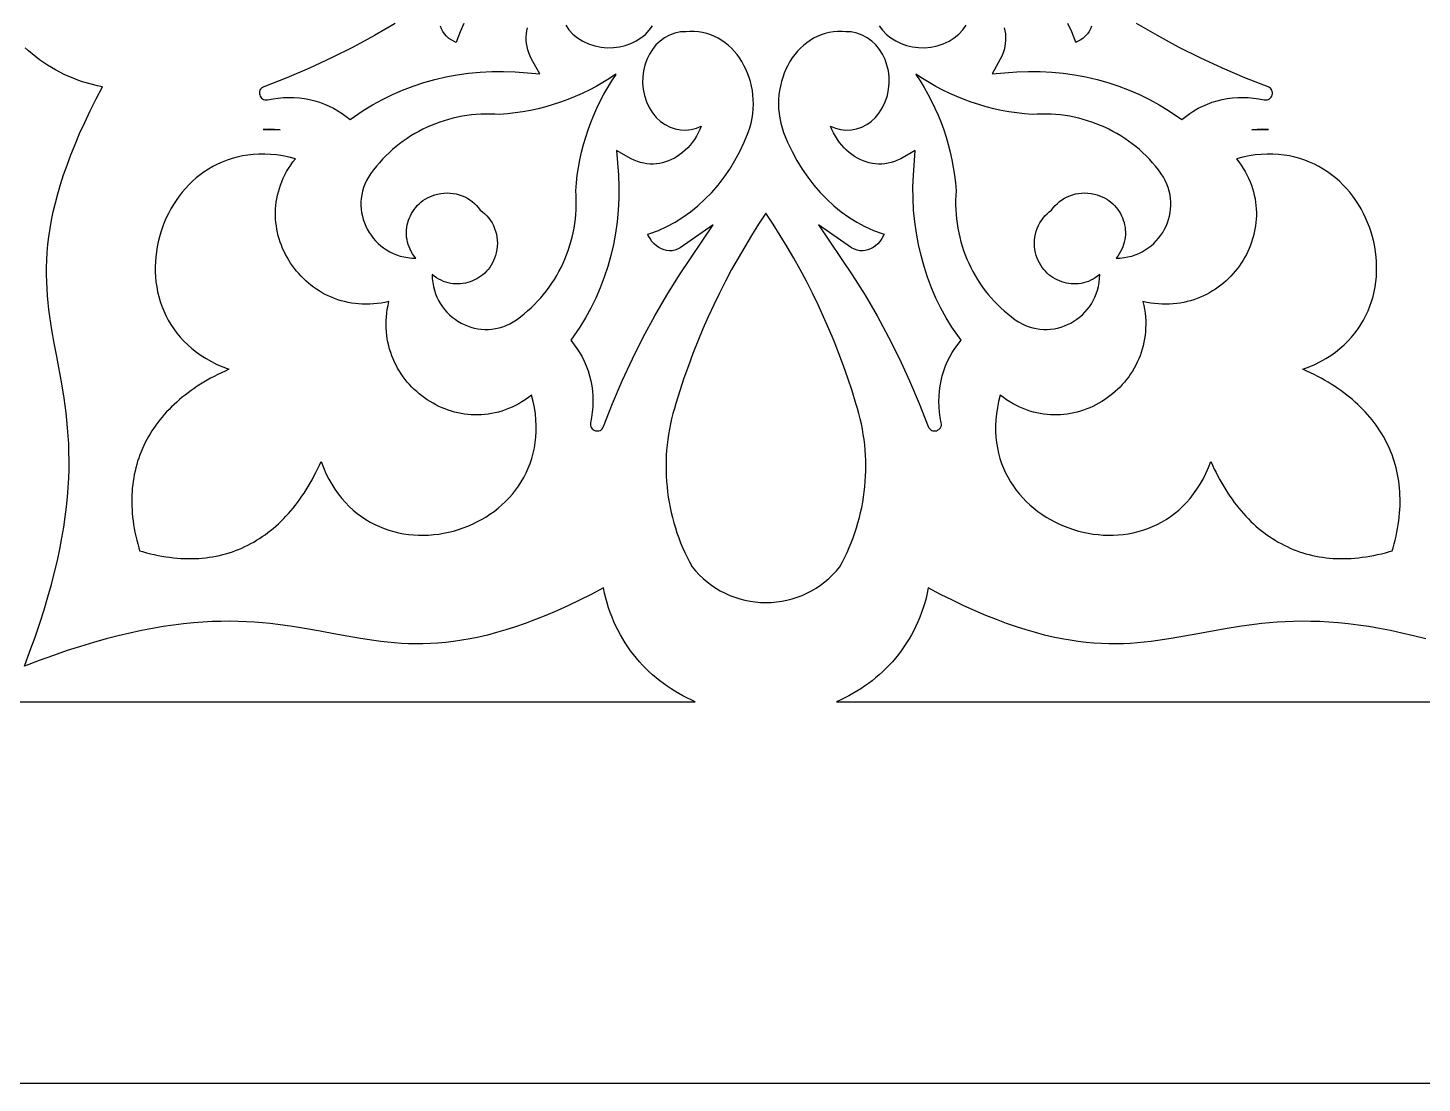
# Model space of a CAD drawing. Extents: x -352 to 352, y -78 to 78.
# Drawn here: x -195.9 to -102.6, y -77.5 to -6.9 of the extents above; entities that cross this region are included whole.
import ezdxf

# ---------------------------------------------------------------- set-up
doc = ezdxf.new("R2010")
doc.units = 0
doc.layers.get('0').update_dxf_attribs({"linetype": 'CONTINUOUS'})

msp = doc.modelspace()

# ---------------------------------------------------------------- linework, layer by layer
for points in [[(-352.5, -77.5), (352.5, -77.5), (352.5, 77.5), (-352.5, 77.5)], [(-151.59, -7.165), (-151.853, -7.188), (-152.202, -7.198), (-152.585, -7.271), (-152.945, -7.4), (-153.278, -7.58), (-153.582, -7.804), (-153.853, -8.067), (-154.092, -8.363), (-154.296, -8.688), (-154.465, -9.038), (-154.596, -9.409), (-154.688, -9.797), (-154.739, -10.199), (-154.747, -10.61), (-154.709, -11.027), (-154.622, -11.445), (-154.486, -11.86), (-154.303, -12.251), (-154.083, -12.603), (-153.83, -12.911), (-153.548, -13.175), (-153.24, -13.392), (-152.912, -13.561), (-152.569, -13.681), (-152.214, -13.749), (-151.855, -13.765), (-151.495, -13.728), (-151.142, -13.637), (-150.828, -13.506), (-150.917, -13.717), (-151.029, -13.95), (-151.151, -14.171), (-151.283, -14.382), (-151.425, -14.581), (-151.575, -14.768), (-151.732, -14.944), (-151.898, -15.108), (-152.069, -15.259), (-152.247, -15.397), (-152.431, -15.523), (-152.62, -15.635), (-152.812, -15.734), (-153.009, -15.818), (-153.209, -15.89), (-153.412, -15.946), (-153.618, -15.989), (-153.825, -16.017), (-154.034, -16.03), (-154.245, -16.028), (-154.456, -16.011), (-154.668, -15.978), (-154.88, -15.928), (-155.093, -15.862), (-155.306, -15.779), (-155.518, -15.678), (-156.492, -15.127), (-156.361, -16.779), (-156.334, -17.562), (-156.34, -18.342), (-156.381, -19.118), (-156.455, -19.889), (-156.562, -20.652), (-156.702, -21.406), (-156.874, -22.15), (-157.077, -22.882), (-157.313, -23.6), (-157.579, -24.303), (-157.875, -24.99), (-158.202, -25.658), (-158.558, -26.307), (-158.944, -26.934), (-159.55, -27.819), (-159.146, -28.357), (-158.964, -28.634), (-158.798, -28.923), (-158.648, -29.224), (-158.514, -29.536), (-158.398, -29.856), (-158.299, -30.185), (-158.217, -30.521), (-158.153, -30.863), (-158.108, -31.209), (-158.08, -31.559), (-158.072, -31.912), (-158.082, -32.266), (-158.112, -32.62), (-158.161, -32.973), (-158.231, -33.336), (-158.241, -33.435), (-158.233, -33.526), (-158.207, -33.607), (-158.168, -33.68), (-158.116, -33.742), (-158.054, -33.794), (-157.985, -33.835), (-157.909, -33.863), (-157.83, -33.879), (-157.75, -33.882), (-157.67, -33.871), (-157.593, -33.846), (-157.521, -33.806), (-157.456, -33.75), (-157.4, -33.678), (-157.356, -33.589), (-156.755, -32.046), (-156.114, -30.537), (-155.43, -29.056), (-154.704, -27.606), (-153.936, -26.186), (-153.127, -24.8), (-152.279, -23.448), (-150.024, -20.104), (-152.231, -21.635), (-152.413, -21.727), (-152.595, -21.79), (-152.776, -21.825), (-152.957, -21.834), (-153.138, -21.817), (-153.316, -21.776), (-153.491, -21.711), (-153.662, -21.62), (-153.825, -21.505), (-153.98, -21.366), (-154.123, -21.203), (-154.252, -21.016), (-154.365, -20.806), (-154.398, -20.722), (-154.268, -20.683), (-153.689, -20.464), (-153.126, -20.206), (-152.579, -19.912), (-152.049, -19.581), (-151.538, -19.216), (-151.046, -18.818), (-150.575, -18.388), (-150.126, -17.926), (-149.699, -17.435), (-149.297, -16.915), (-148.92, -16.367), (-148.568, -15.793), (-148.244, -15.194), (-147.949, -14.571), (-147.681, -13.921), (-147.575, -13.604), (-147.489, -13.288), (-147.423, -12.971), (-147.376, -12.655), (-147.347, -12.34), (-147.337, -12.026), (-147.343, -11.716), (-147.367, -11.409), (-147.407, -11.107), (-147.463, -10.81), (-147.534, -10.519), (-147.621, -10.234), (-147.722, -9.957), (-147.837, -9.688), (-147.967, -9.428), (-148.109, -9.177), (-148.265, -8.937), (-148.433, -8.708), (-148.614, -8.491), (-148.807, -8.287), (-149.011, -8.097), (-149.227, -7.921), (-149.453, -7.761), (-149.69, -7.618), (-149.937, -7.492), (-150.193, -7.384), (-150.458, -7.297), (-150.731, -7.231), (-151.012, -7.186), (-151.298, -7.164)], [(-141.985, -7.186), (-142.265, -7.231), (-142.539, -7.297), (-142.804, -7.384), (-143.06, -7.492), (-143.307, -7.618), (-143.544, -7.761), (-143.77, -7.921), (-143.986, -8.097), (-144.19, -8.287), (-144.383, -8.491), (-144.564, -8.708), (-144.732, -8.937), (-144.888, -9.177), (-145.03, -9.428), (-145.159, -9.688), (-145.275, -9.957), (-145.376, -10.234), (-145.463, -10.519), (-145.534, -10.81), (-145.59, -11.107), (-145.63, -11.409), (-145.654, -11.716), (-145.66, -12.026), (-145.649, -12.34), (-145.621, -12.655), (-145.574, -12.971), (-145.508, -13.288), (-145.422, -13.604), (-145.316, -13.921), (-145.048, -14.571), (-144.752, -15.194), (-144.428, -15.793), (-144.077, -16.367), (-143.7, -16.915), (-143.297, -17.435), (-142.871, -17.926), (-142.422, -18.388), (-141.951, -18.818), (-141.459, -19.216), (-140.948, -19.581), (-140.418, -19.912), (-139.871, -20.206), (-139.307, -20.464), (-138.729, -20.683), (-138.598, -20.722), (-138.632, -20.806), (-138.745, -21.016), (-138.874, -21.203), (-139.017, -21.366), (-139.172, -21.505), (-139.335, -21.62), (-139.506, -21.711), (-139.681, -21.776), (-139.859, -21.817), (-140.039, -21.834), (-140.22, -21.825), (-140.402, -21.79), (-140.584, -21.727), (-140.765, -21.635), (-142.972, -20.104), (-140.718, -23.448), (-139.869, -24.8), (-139.061, -26.186), (-138.293, -27.606), (-137.567, -29.056), (-136.883, -30.537), (-136.241, -32.046), (-135.641, -33.589), (-135.597, -33.678), (-135.541, -33.75), (-135.476, -33.806), (-135.404, -33.846), (-135.327, -33.871), (-135.247, -33.882), (-135.167, -33.879), (-135.087, -33.863), (-135.012, -33.835), (-134.942, -33.794), (-134.881, -33.742), (-134.829, -33.68), (-134.789, -33.607), (-134.764, -33.526), (-134.756, -33.435), (-134.765, -33.336), (-134.836, -32.973), (-134.885, -32.62), (-134.914, -32.266), (-134.925, -31.912), (-134.916, -31.559), (-134.889, -31.209), (-134.844, -30.863), (-134.78, -30.521), (-134.698, -30.185), (-134.599, -29.856), (-134.483, -29.536), (-134.349, -29.224), (-134.199, -28.923), (-134.033, -28.634), (-133.851, -28.357), (-133.447, -27.819), (-134.053, -26.934), (-134.439, -26.307), (-134.795, -25.658), (-135.122, -24.99), (-135.418, -24.303), (-135.684, -23.6), (-135.919, -22.882), (-136.123, -22.15), (-136.295, -21.406), (-136.435, -20.652), (-136.542, -19.889), (-136.616, -19.118), (-136.656, -18.342), (-136.663, -17.562), (-136.636, -16.779), (-136.505, -15.127), (-137.479, -15.678), (-137.691, -15.779), (-137.904, -15.862), (-138.116, -15.928), (-138.329, -15.978), (-138.541, -16.011), (-138.752, -16.028), (-138.963, -16.03), (-139.172, -16.017), (-139.379, -15.989), (-139.584, -15.946), (-139.787, -15.89), (-139.988, -15.818), (-140.184, -15.734), (-140.377, -15.635), (-140.566, -15.523), (-140.749, -15.397), (-140.927, -15.259), (-141.099, -15.108), (-141.264, -14.944), (-141.422, -14.768), (-141.572, -14.581), (-141.713, -14.382), (-141.846, -14.171), (-141.968, -13.95), (-142.08, -13.717), (-142.169, -13.506), (-141.855, -13.637), (-141.502, -13.728), (-141.142, -13.765), (-140.782, -13.749), (-140.428, -13.681), (-140.084, -13.561), (-139.756, -13.392), (-139.449, -13.175), (-139.166, -12.911), (-138.913, -12.603), (-138.694, -12.251), (-138.511, -11.86), (-138.374, -11.445), (-138.288, -11.027), (-138.25, -10.61), (-138.258, -10.199), (-138.309, -9.797), (-138.401, -9.409), (-138.532, -9.038), (-138.7, -8.688), (-138.905, -8.363), (-139.143, -8.067), (-139.415, -7.804), (-139.719, -7.58), (-140.052, -7.4), (-140.412, -7.271), (-140.794, -7.198), (-141.143, -7.188), (-141.407, -7.165), (-141.699, -7.164)], [(-156.532, -10.022), (-156.968, -10.31), (-157.412, -10.582), (-157.865, -10.839), (-158.325, -11.081), (-158.794, -11.307), (-159.269, -11.517), (-159.751, -11.712), (-160.239, -11.89), (-160.733, -12.052), (-161.232, -12.198), (-161.736, -12.327), (-162.245, -12.44), (-162.758, -12.536), (-163.275, -12.615), (-163.795, -12.677), (-164.318, -12.721), (-164.635, -12.7), (-164.951, -12.689), (-165.266, -12.689), (-165.58, -12.698), (-165.893, -12.718), (-166.203, -12.748), (-166.512, -12.787), (-166.819, -12.836), (-167.123, -12.895), (-167.424, -12.964), (-167.723, -13.042), (-168.019, -13.129), (-168.311, -13.225), (-168.6, -13.331), (-168.885, -13.446), (-169.166, -13.569), (-169.443, -13.702), (-169.715, -13.843), (-169.983, -13.993), (-170.246, -14.151), (-170.504, -14.318), (-170.756, -14.493), (-171.003, -14.676), (-171.244, -14.867), (-171.479, -15.066), (-171.708, -15.274), (-171.931, -15.489), (-172.147, -15.711), (-172.356, -15.942), (-172.558, -16.18), (-172.752, -16.425), (-172.939, -16.677), (-173.085, -16.904), (-173.212, -17.135), (-173.32, -17.369), (-173.409, -17.606), (-173.48, -17.845), (-173.532, -18.086), (-173.568, -18.327), (-173.586, -18.567), (-173.587, -18.807), (-173.572, -19.045), (-173.541, -19.281), (-173.495, -19.513), (-173.433, -19.741), (-173.357, -19.965), (-173.266, -20.183), (-173.162, -20.395), (-173.044, -20.6), (-172.912, -20.797), (-172.768, -20.986), (-172.612, -21.166), (-172.444, -21.335), (-172.264, -21.494), (-172.074, -21.642), (-171.872, -21.777), (-171.66, -21.899), (-171.438, -22.008), (-171.207, -22.102), (-170.967, -22.181), (-170.717, -22.243), (-170.46, -22.29), (-170.195, -22.318), (-169.922, -22.329), (-170.035, -22.184), (-170.137, -22.036), (-170.227, -21.883), (-170.306, -21.728), (-170.373, -21.57), (-170.429, -21.409), (-170.474, -21.247), (-170.508, -21.084), (-170.531, -20.919), (-170.544, -20.755), (-170.546, -20.591), (-170.538, -20.427), (-170.52, -20.265), (-170.491, -20.104), (-170.453, -19.945), (-170.406, -19.789), (-170.349, -19.636), (-170.283, -19.487), (-170.207, -19.341), (-170.123, -19.2), (-170.03, -19.064), (-169.928, -18.934), (-169.818, -18.81), (-169.699, -18.692), (-169.572, -18.581), (-169.438, -18.477), (-169.295, -18.382), (-169.145, -18.294), (-168.987, -18.216), (-168.822, -18.147), (-168.65, -18.088), (-168.471, -18.039), (-168.254, -17.996), (-168.039, -17.97), (-167.827, -17.962), (-167.618, -17.969), (-167.413, -17.992), (-167.213, -18.03), (-167.018, -18.083), (-166.829, -18.149), (-166.646, -18.229), (-166.471, -18.321), (-166.304, -18.425), (-166.144, -18.541), (-165.994, -18.667), (-165.854, -18.804), (-165.723, -18.95), (-165.604, -19.105), (-165.449, -19.225), (-165.303, -19.355), (-165.166, -19.495), (-165.04, -19.646), (-164.924, -19.805), (-164.82, -19.972), (-164.728, -20.148), (-164.648, -20.33), (-164.582, -20.519), (-164.529, -20.714), (-164.491, -20.914), (-164.468, -21.119), (-164.46, -21.328), (-164.469, -21.54), (-164.495, -21.755), (-164.538, -21.972), (-164.587, -22.151), (-164.646, -22.323), (-164.715, -22.488), (-164.793, -22.646), (-164.88, -22.796), (-164.976, -22.939), (-165.08, -23.074), (-165.19, -23.2), (-165.308, -23.319), (-165.433, -23.429), (-165.563, -23.531), (-165.699, -23.624), (-165.84, -23.709), (-165.985, -23.784), (-166.135, -23.85), (-166.288, -23.907), (-166.444, -23.955), (-166.602, -23.993), (-166.763, -24.021), (-166.926, -24.039), (-167.089, -24.047), (-167.254, -24.045), (-167.418, -24.033), (-167.582, -24.009), (-167.746, -23.975), (-167.908, -23.931), (-168.068, -23.875), (-168.226, -23.807), (-168.382, -23.729), (-168.534, -23.639), (-168.683, -23.537), (-168.827, -23.423), (-168.817, -23.696), (-168.788, -23.961), (-168.742, -24.219), (-168.679, -24.468), (-168.6, -24.708), (-168.506, -24.94), (-168.398, -25.162), (-168.276, -25.373), (-168.14, -25.575), (-167.993, -25.766), (-167.834, -25.945), (-167.664, -26.114), (-167.485, -26.27), (-167.296, -26.414), (-167.099, -26.545), (-166.894, -26.663), (-166.682, -26.768), (-166.464, -26.858), (-166.24, -26.935), (-166.012, -26.996), (-165.779, -27.043), (-165.544, -27.073), (-165.306, -27.088), (-165.066, -27.087), (-164.825, -27.069), (-164.584, -27.034), (-164.344, -26.981), (-164.105, -26.91), (-163.868, -26.821), (-163.633, -26.714), (-163.403, -26.587), (-163.176, -26.44), (-162.924, -26.254), (-162.678, -26.059), (-162.441, -25.857), (-162.21, -25.648), (-161.987, -25.432), (-161.772, -25.21), (-161.565, -24.981), (-161.366, -24.746), (-161.175, -24.504), (-160.991, -24.258), (-160.816, -24.005), (-160.65, -23.747), (-160.491, -23.484), (-160.342, -23.216), (-160.2, -22.944), (-160.068, -22.667), (-159.944, -22.386), (-159.83, -22.101), (-159.724, -21.812), (-159.628, -21.52), (-159.54, -21.224), (-159.462, -20.926), (-159.394, -20.624), (-159.335, -20.32), (-159.286, -20.013), (-159.246, -19.705), (-159.217, -19.394), (-159.197, -19.082), (-159.187, -18.768), (-159.188, -18.452), (-159.199, -18.136), (-159.22, -17.819), (-159.175, -17.296), (-159.114, -16.776), (-159.035, -16.259), (-158.939, -15.746), (-158.826, -15.238), (-158.697, -14.733), (-158.551, -14.234), (-158.389, -13.74), (-158.211, -13.252), (-158.016, -12.77), (-157.806, -12.295), (-157.58, -11.827), (-157.338, -11.366), (-157.081, -10.913), (-156.808, -10.469), (-156.521, -10.033), (-156.53, -10.044), (-156.546, -10.048)], [(-136.45, -10.048), (-136.476, -10.033), (-136.188, -10.469), (-135.916, -10.913), (-135.659, -11.366), (-135.417, -11.827), (-135.191, -12.295), (-134.981, -12.77), (-134.786, -13.252), (-134.608, -13.74), (-134.446, -14.234), (-134.3, -14.733), (-134.171, -15.238), (-134.058, -15.746), (-133.962, -16.259), (-133.883, -16.776), (-133.821, -17.296), (-133.777, -17.819), (-133.798, -18.136), (-133.809, -18.452), (-133.809, -18.768), (-133.8, -19.082), (-133.78, -19.394), (-133.75, -19.705), (-133.711, -20.013), (-133.662, -20.32), (-133.603, -20.624), (-133.534, -20.926), (-133.456, -21.224), (-133.369, -21.52), (-133.273, -21.812), (-133.167, -22.101), (-133.052, -22.386), (-132.929, -22.667), (-132.796, -22.944), (-132.655, -23.216), (-132.506, -23.484), (-132.347, -23.747), (-132.181, -24.005), (-132.005, -24.258), (-131.822, -24.504), (-131.631, -24.746), (-131.432, -24.981), (-131.224, -25.21), (-131.009, -25.432), (-130.787, -25.648), (-130.556, -25.857), (-130.318, -26.059), (-130.073, -26.254), (-129.821, -26.44), (-129.594, -26.587), (-129.363, -26.714), (-129.129, -26.821), (-128.892, -26.91), (-128.653, -26.981), (-128.412, -27.034), (-128.172, -27.069), (-127.931, -27.087), (-127.691, -27.088), (-127.453, -27.073), (-127.217, -27.043), (-126.985, -26.996), (-126.757, -26.935), (-126.533, -26.858), (-126.315, -26.768), (-126.103, -26.663), (-125.898, -26.545), (-125.701, -26.414), (-125.512, -26.27), (-125.332, -26.114), (-125.163, -25.945), (-125.004, -25.766), (-124.856, -25.575), (-124.721, -25.373), (-124.599, -25.162), (-124.49, -24.94), (-124.396, -24.708), (-124.318, -24.468), (-124.255, -24.219), (-124.209, -23.961), (-124.18, -23.696), (-124.169, -23.423), (-124.314, -23.537), (-124.463, -23.639), (-124.615, -23.729), (-124.77, -23.807), (-124.929, -23.875), (-125.089, -23.931), (-125.251, -23.975), (-125.415, -24.009), (-125.579, -24.033), (-125.743, -24.045), (-125.907, -24.047), (-126.071, -24.039), (-126.234, -24.021), (-126.394, -23.993), (-126.553, -23.955), (-126.709, -23.907), (-126.862, -23.85), (-127.012, -23.784), (-127.157, -23.709), (-127.298, -23.624), (-127.434, -23.531), (-127.564, -23.429), (-127.688, -23.319), (-127.806, -23.2), (-127.917, -23.074), (-128.021, -22.939), (-128.116, -22.796), (-128.204, -22.646), (-128.282, -22.488), (-128.351, -22.323), (-128.41, -22.151), (-128.459, -21.972), (-128.502, -21.755), (-128.528, -21.54), (-128.536, -21.328), (-128.529, -21.119), (-128.506, -20.914), (-128.468, -20.714), (-128.415, -20.519), (-128.349, -20.33), (-128.269, -20.148), (-128.177, -19.972), (-128.073, -19.805), (-127.957, -19.646), (-127.831, -19.495), (-127.694, -19.355), (-127.548, -19.225), (-127.393, -19.105), (-127.273, -18.95), (-127.143, -18.804), (-127.003, -18.667), (-126.853, -18.541), (-126.693, -18.425), (-126.526, -18.321), (-126.35, -18.229), (-126.168, -18.149), (-125.979, -18.083), (-125.784, -18.03), (-125.584, -17.992), (-125.379, -17.969), (-125.17, -17.962), (-124.958, -17.97), (-124.743, -17.996), (-124.526, -18.039), (-124.347, -18.088), (-124.175, -18.147), (-124.01, -18.216), (-123.852, -18.294), (-123.702, -18.382), (-123.559, -18.477), (-123.425, -18.581), (-123.298, -18.692), (-123.179, -18.81), (-123.069, -18.934), (-122.967, -19.064), (-122.874, -19.2), (-122.79, -19.341), (-122.714, -19.487), (-122.648, -19.636), (-122.591, -19.789), (-122.543, -19.945), (-122.505, -20.104), (-122.477, -20.265), (-122.459, -20.427), (-122.451, -20.591), (-122.453, -20.755), (-122.466, -20.919), (-122.489, -21.084), (-122.523, -21.247), (-122.568, -21.409), (-122.624, -21.57), (-122.691, -21.728), (-122.769, -21.883), (-122.859, -22.036), (-122.961, -22.184), (-123.075, -22.329), (-122.802, -22.318), (-122.537, -22.29), (-122.279, -22.243), (-122.03, -22.181), (-121.79, -22.102), (-121.558, -22.008), (-121.337, -21.899), (-121.125, -21.777), (-120.923, -21.642), (-120.732, -21.494), (-120.553, -21.335), (-120.385, -21.166), (-120.228, -20.986), (-120.084, -20.797), (-119.953, -20.6), (-119.835, -20.395), (-119.731, -20.183), (-119.64, -19.965), (-119.564, -19.741), (-119.502, -19.513), (-119.456, -19.281), (-119.425, -19.045), (-119.41, -18.807), (-119.411, -18.567), (-119.429, -18.327), (-119.464, -18.086), (-119.517, -17.845), (-119.588, -17.606), (-119.677, -17.369), (-119.784, -17.135), (-119.911, -16.904), (-120.058, -16.677), (-120.245, -16.425), (-120.439, -16.18), (-120.641, -15.942), (-120.85, -15.711), (-121.066, -15.489), (-121.288, -15.274), (-121.517, -15.066), (-121.753, -14.867), (-121.994, -14.676), (-122.241, -14.493), (-122.493, -14.318), (-122.751, -14.151), (-123.014, -13.993), (-123.282, -13.843), (-123.554, -13.702), (-123.831, -13.569), (-124.112, -13.446), (-124.397, -13.331), (-124.686, -13.225), (-124.978, -13.129), (-125.274, -13.042), (-125.573, -12.964), (-125.874, -12.895), (-126.178, -12.836), (-126.485, -12.787), (-126.794, -12.748), (-127.104, -12.718), (-127.417, -12.698), (-127.731, -12.689), (-128.046, -12.689), (-128.362, -12.7), (-128.679, -12.721), (-129.202, -12.677), (-129.722, -12.615), (-130.239, -12.536), (-130.752, -12.44), (-131.261, -12.327), (-131.765, -12.198), (-132.264, -12.052), (-132.758, -11.89), (-133.246, -11.712), (-133.728, -11.517), (-134.203, -11.307), (-134.671, -11.081), (-135.132, -10.839), (-135.585, -10.582), (-136.029, -10.31), (-136.465, -10.022), (-136.454, -10.031)], [(-180.12, -13.715), (-179.002, -13.736), (-179.365, -13.711), (-179.738, -13.705)], [(-113.632, -13.711), (-113.995, -13.736), (-112.877, -13.715), (-113.259, -13.705)], [(-177.975, -15.673), (-178.4, -15.567), (-178.818, -15.483), (-179.228, -15.422), (-179.63, -15.383), (-180.025, -15.364), (-180.411, -15.365), (-180.789, -15.387), (-181.158, -15.427), (-181.519, -15.486), (-181.871, -15.563), (-182.214, -15.657), (-182.547, -15.768), (-182.871, -15.894), (-183.185, -16.037), (-183.49, -16.194), (-183.784, -16.366), (-184.069, -16.551), (-184.342, -16.75), (-184.606, -16.961), (-184.858, -17.184), (-185.099, -17.419), (-185.33, -17.664), (-185.549, -17.919), (-185.756, -18.184), (-185.952, -18.458), (-186.135, -18.74), (-186.307, -19.03), (-186.466, -19.327), (-186.613, -19.631), (-186.748, -19.941), (-186.869, -20.256), (-186.977, -20.575), (-187.072, -20.899), (-187.154, -21.227), (-187.222, -21.558), (-187.276, -21.891), (-187.316, -22.225), (-187.342, -22.561), (-187.354, -22.898), (-187.351, -23.234), (-187.333, -23.57), (-187.301, -23.905), (-187.253, -24.238), (-187.19, -24.569), (-187.112, -24.896), (-187.017, -25.22), (-186.907, -25.54), (-186.781, -25.855), (-186.639, -26.165), (-186.48, -26.469), (-186.304, -26.766), (-186.112, -27.056), (-185.903, -27.338), (-185.676, -27.612), (-185.432, -27.877), (-185.171, -28.132), (-184.892, -28.377), (-184.595, -28.612), (-184.279, -28.835), (-183.946, -29.046), (-183.593, -29.245), (-183.223, -29.43), (-182.833, -29.602), (-182.424, -29.759), (-182.677, -29.873), (-182.925, -29.99), (-183.169, -30.11), (-183.409, -30.233), (-183.644, -30.36), (-183.874, -30.489), (-184.099, -30.621), (-184.32, -30.757), (-184.536, -30.895), (-184.747, -31.037), (-184.953, -31.181), (-185.154, -31.328), (-185.351, -31.478), (-185.543, -31.632), (-185.729, -31.788), (-185.911, -31.947), (-186.088, -32.108), (-186.26, -32.273), (-186.426, -32.44), (-186.588, -32.61), (-186.744, -32.783), (-186.896, -32.959), (-187.042, -33.137), (-187.183, -33.318), (-187.318, -33.502), (-187.449, -33.688), (-187.574, -33.877), (-187.693, -34.068), (-187.808, -34.262), (-187.917, -34.459), (-188.02, -34.658), (-188.118, -34.86), (-188.211, -35.064), (-188.298, -35.271), (-188.38, -35.48), (-188.456, -35.691), (-188.526, -35.905), (-188.591, -36.122), (-188.65, -36.34), (-188.703, -36.561), (-188.75, -36.785), (-188.792, -37.011), (-188.828, -37.238), (-188.858, -37.469), (-188.883, -37.701), (-188.901, -37.936), (-188.914, -38.173), (-188.92, -38.412), (-188.921, -38.653), (-188.915, -38.896), (-188.904, -39.142), (-188.886, -39.389), (-188.863, -39.639), (-188.833, -39.89), (-188.797, -40.144), (-188.755, -40.4), (-188.706, -40.657), (-188.652, -40.917), (-188.591, -41.178), (-188.524, -41.442), (-188.45, -41.707), (-188.394, -41.895), (-188.205, -41.952), (-187.94, -42.025), (-187.677, -42.092), (-187.415, -42.153), (-187.156, -42.208), (-186.898, -42.256), (-186.642, -42.299), (-186.389, -42.334), (-186.137, -42.364), (-185.888, -42.388), (-185.64, -42.405), (-185.395, -42.417), (-185.151, -42.422), (-184.91, -42.422), (-184.671, -42.415), (-184.434, -42.403), (-184.2, -42.384), (-183.967, -42.36), (-183.737, -42.33), (-183.509, -42.294), (-183.283, -42.252), (-183.06, -42.204), (-182.839, -42.151), (-182.62, -42.092), (-182.404, -42.027), (-182.19, -41.957), (-181.978, -41.881), (-181.769, -41.8), (-181.563, -41.713), (-181.358, -41.62), (-181.157, -41.522), (-180.958, -41.418), (-180.761, -41.309), (-180.567, -41.195), (-180.375, -41.075), (-180.186, -40.95), (-180, -40.82), (-179.816, -40.684), (-179.636, -40.543), (-179.457, -40.397), (-179.282, -40.246), (-179.109, -40.089), (-178.939, -39.928), (-178.771, -39.761), (-178.607, -39.589), (-178.445, -39.413), (-178.286, -39.231), (-178.13, -39.044), (-177.977, -38.852), (-177.827, -38.656), (-177.679, -38.454), (-177.535, -38.248), (-177.394, -38.037), (-177.255, -37.821), (-177.12, -37.601), (-176.987, -37.375), (-176.858, -37.145), (-176.732, -36.91), (-176.609, -36.671), (-176.489, -36.427), (-176.372, -36.178), (-176.258, -35.925), (-176.101, -36.334), (-175.929, -36.724), (-175.743, -37.095), (-175.545, -37.447), (-175.333, -37.781), (-175.11, -38.096), (-174.876, -38.393), (-174.631, -38.672), (-174.375, -38.934), (-174.11, -39.178), (-173.837, -39.404), (-173.554, -39.614), (-173.264, -39.806), (-172.967, -39.981), (-172.663, -40.14), (-172.354, -40.283), (-172.039, -40.409), (-171.719, -40.519), (-171.395, -40.613), (-171.067, -40.692), (-170.737, -40.755), (-170.404, -40.802), (-170.069, -40.835), (-169.733, -40.853), (-169.397, -40.855), (-169.06, -40.844), (-168.724, -40.818), (-168.389, -40.778), (-168.056, -40.723), (-167.726, -40.655), (-167.398, -40.574), (-167.074, -40.479), (-166.754, -40.37), (-166.439, -40.249), (-166.13, -40.115), (-165.826, -39.968), (-165.529, -39.809), (-165.239, -39.637), (-164.957, -39.453), (-164.683, -39.258), (-164.418, -39.05), (-164.163, -38.831), (-163.917, -38.601), (-163.683, -38.36), (-163.46, -38.107), (-163.249, -37.844), (-163.05, -37.57), (-162.865, -37.286), (-162.693, -36.991), (-162.536, -36.687), (-162.393, -36.373), (-162.266, -36.049), (-162.155, -35.715), (-162.061, -35.372), (-161.985, -35.021), (-161.926, -34.66), (-161.885, -34.291), (-161.864, -33.913), (-161.863, -33.526), (-161.881, -33.132), (-161.921, -32.73), (-161.982, -32.319), (-162.065, -31.902), (-162.171, -31.477), (-162.384, -31.64), (-162.6, -31.792), (-162.818, -31.933), (-163.038, -32.062), (-163.26, -32.181), (-163.483, -32.289), (-163.708, -32.386), (-163.934, -32.473), (-164.161, -32.549), (-164.389, -32.615), (-164.617, -32.672), (-164.846, -32.718), (-165.075, -32.754), (-165.304, -32.781), (-165.532, -32.799), (-165.76, -32.807), (-165.987, -32.806), (-166.213, -32.796), (-166.438, -32.778), (-166.661, -32.75), (-166.883, -32.714), (-167.103, -32.67), (-167.321, -32.617), (-167.536, -32.557), (-167.749, -32.488), (-167.959, -32.412), (-168.166, -32.328), (-168.37, -32.236), (-168.571, -32.137), (-168.768, -32.031), (-168.961, -31.918), (-169.149, -31.798), (-169.334, -31.672), (-169.514, -31.538), (-169.69, -31.399), (-169.86, -31.253), (-170.025, -31.101), (-170.185, -30.942), (-170.339, -30.778), (-170.487, -30.609), (-170.63, -30.434), (-170.766, -30.253), (-170.895, -30.067), (-171.018, -29.876), (-171.134, -29.68), (-171.242, -29.48), (-171.343, -29.275), (-171.437, -29.065), (-171.523, -28.851), (-171.6, -28.632), (-171.67, -28.41), (-171.731, -28.184), (-171.783, -27.954), (-171.826, -27.72), (-171.861, -27.484), (-171.885, -27.243), (-171.901, -27), (-171.906, -26.754), (-171.901, -26.504), (-171.886, -26.252), (-171.861, -25.998), (-171.825, -25.741), (-171.778, -25.482), (-171.72, -25.221), (-171.981, -25.279), (-172.24, -25.326), (-172.497, -25.362), (-172.751, -25.388), (-173.003, -25.403), (-173.252, -25.407), (-173.499, -25.402), (-173.742, -25.387), (-173.982, -25.362), (-174.219, -25.328), (-174.453, -25.285), (-174.682, -25.232), (-174.909, -25.171), (-175.131, -25.102), (-175.349, -25.024), (-175.563, -24.938), (-175.773, -24.845), (-175.978, -24.744), (-176.179, -24.635), (-176.375, -24.519), (-176.566, -24.396), (-176.752, -24.267), (-176.932, -24.131), (-177.107, -23.989), (-177.277, -23.84), (-177.441, -23.686), (-177.599, -23.526), (-177.751, -23.361), (-177.897, -23.191), (-178.037, -23.016), (-178.17, -22.835), (-178.297, -22.651), (-178.417, -22.462), (-178.53, -22.269), (-178.636, -22.072), (-178.735, -21.871), (-178.826, -21.668), (-178.91, -21.46), (-178.987, -21.25), (-179.055, -21.037), (-179.116, -20.822), (-179.169, -20.604), (-179.213, -20.384), (-179.249, -20.163), (-179.276, -19.939), (-179.295, -19.714), (-179.305, -19.488), (-179.306, -19.261), (-179.298, -19.033), (-179.28, -18.805), (-179.253, -18.576), (-179.216, -18.347), (-179.17, -18.119), (-179.114, -17.89), (-179.048, -17.662), (-178.971, -17.435), (-178.885, -17.209), (-178.787, -16.984), (-178.679, -16.761), (-178.561, -16.539), (-178.431, -16.319), (-178.29, -16.101), (-178.138, -15.886)], [(-110.573, -29.759), (-110.164, -29.602), (-109.774, -29.43), (-109.403, -29.245), (-109.051, -29.046), (-108.718, -28.835), (-108.402, -28.612), (-108.105, -28.377), (-107.826, -28.132), (-107.564, -27.877), (-107.321, -27.612), (-107.094, -27.338), (-106.885, -27.056), (-106.692, -26.766), (-106.517, -26.469), (-106.358, -26.165), (-106.216, -25.855), (-106.09, -25.54), (-105.979, -25.22), (-105.885, -24.896), (-105.807, -24.569), (-105.744, -24.238), (-105.696, -23.905), (-105.663, -23.57), (-105.646, -23.234), (-105.643, -22.898), (-105.655, -22.561), (-105.681, -22.225), (-105.721, -21.891), (-105.775, -21.558), (-105.843, -21.227), (-105.925, -20.899), (-106.02, -20.575), (-106.128, -20.256), (-106.249, -19.941), (-106.383, -19.631), (-106.53, -19.327), (-106.69, -19.03), (-106.861, -18.74), (-107.045, -18.458), (-107.241, -18.184), (-107.448, -17.919), (-107.667, -17.664), (-107.897, -17.419), (-108.139, -17.184), (-108.391, -16.961), (-108.654, -16.75), (-108.928, -16.551), (-109.212, -16.366), (-109.507, -16.194), (-109.811, -16.037), (-110.126, -15.894), (-110.45, -15.768), (-110.783, -15.657), (-111.126, -15.563), (-111.478, -15.486), (-111.838, -15.427), (-112.208, -15.387), (-112.586, -15.365), (-112.972, -15.364), (-113.366, -15.383), (-113.769, -15.422), (-114.179, -15.483), (-114.597, -15.567), (-115.022, -15.673), (-114.858, -15.886), (-114.706, -16.101), (-114.566, -16.319), (-114.436, -16.539), (-114.317, -16.761), (-114.21, -16.984), (-114.112, -17.209), (-114.026, -17.435), (-113.949, -17.662), (-113.883, -17.89), (-113.827, -18.119), (-113.78, -18.347), (-113.744, -18.576), (-113.717, -18.805), (-113.699, -19.033), (-113.691, -19.261), (-113.692, -19.488), (-113.702, -19.714), (-113.721, -19.939), (-113.748, -20.163), (-113.784, -20.384), (-113.828, -20.604), (-113.881, -20.822), (-113.941, -21.037), (-114.01, -21.25), (-114.086, -21.46), (-114.17, -21.668), (-114.262, -21.871), (-114.361, -22.072), (-114.467, -22.269), (-114.58, -22.462), (-114.7, -22.651), (-114.827, -22.835), (-114.96, -23.016), (-115.1, -23.191), (-115.246, -23.361), (-115.398, -23.526), (-115.556, -23.686), (-115.72, -23.84), (-115.889, -23.989), (-116.065, -24.131), (-116.245, -24.267), (-116.431, -24.396), (-116.622, -24.519), (-116.818, -24.635), (-117.018, -24.744), (-117.224, -24.845), (-117.433, -24.938), (-117.648, -25.024), (-117.866, -25.102), (-118.088, -25.171), (-118.314, -25.232), (-118.544, -25.285), (-118.778, -25.328), (-119.015, -25.362), (-119.255, -25.387), (-119.498, -25.402), (-119.745, -25.407), (-119.994, -25.403), (-120.246, -25.388), (-120.5, -25.362), (-120.757, -25.326), (-121.016, -25.279), (-121.277, -25.221), (-121.219, -25.482), (-121.172, -25.741), (-121.136, -25.998), (-121.11, -26.252), (-121.095, -26.504), (-121.091, -26.754), (-121.096, -27), (-121.111, -27.243), (-121.136, -27.484), (-121.17, -27.72), (-121.214, -27.954), (-121.266, -28.184), (-121.327, -28.41), (-121.396, -28.632), (-121.474, -28.851), (-121.56, -29.065), (-121.653, -29.275), (-121.755, -29.48), (-121.863, -29.68), (-121.979, -29.876), (-122.102, -30.067), (-122.231, -30.253), (-122.367, -30.434), (-122.509, -30.609), (-122.658, -30.778), (-122.812, -30.942), (-122.972, -31.101), (-123.137, -31.253), (-123.307, -31.399), (-123.483, -31.538), (-123.663, -31.672), (-123.847, -31.798), (-124.036, -31.918), (-124.229, -32.031), (-124.426, -32.137), (-124.627, -32.236), (-124.831, -32.328), (-125.038, -32.412), (-125.248, -32.488), (-125.461, -32.557), (-125.676, -32.617), (-125.894, -32.67), (-126.114, -32.714), (-126.336, -32.75), (-126.559, -32.778), (-126.784, -32.796), (-127.01, -32.806), (-127.237, -32.807), (-127.465, -32.799), (-127.693, -32.781), (-127.922, -32.754), (-128.151, -32.718), (-128.379, -32.672), (-128.608, -32.615), (-128.836, -32.549), (-129.063, -32.473), (-129.289, -32.386), (-129.514, -32.289), (-129.737, -32.181), (-129.959, -32.062), (-130.179, -31.933), (-130.397, -31.792), (-130.612, -31.64), (-130.825, -31.477), (-130.931, -31.902), (-131.015, -32.319), (-131.076, -32.73), (-131.115, -33.132), (-131.134, -33.526), (-131.133, -33.913), (-131.111, -34.291), (-131.071, -34.66), (-131.012, -35.021), (-130.935, -35.372), (-130.841, -35.715), (-130.731, -36.049), (-130.604, -36.373), (-130.461, -36.687), (-130.304, -36.991), (-130.132, -37.286), (-129.947, -37.57), (-129.748, -37.844), (-129.537, -38.107), (-129.314, -38.36), (-129.079, -38.601), (-128.834, -38.831), (-128.579, -39.05), (-128.314, -39.258), (-128.04, -39.453), (-127.758, -39.637), (-127.468, -39.809), (-127.171, -39.968), (-126.867, -40.115), (-126.557, -40.249), (-126.242, -40.37), (-125.923, -40.479), (-125.599, -40.574), (-125.271, -40.655), (-124.94, -40.723), (-124.608, -40.778), (-124.273, -40.818), (-123.937, -40.844), (-123.6, -40.855), (-123.264, -40.853), (-122.928, -40.835), (-122.593, -40.802), (-122.26, -40.755), (-121.929, -40.692), (-121.602, -40.613), (-121.278, -40.519), (-120.958, -40.409), (-120.643, -40.283), (-120.333, -40.14), (-120.03, -39.981), (-119.732, -39.806), (-119.442, -39.614), (-119.16, -39.404), (-118.886, -39.178), (-118.621, -38.934), (-118.366, -38.672), (-118.121, -38.393), (-117.886, -38.096), (-117.663, -37.781), (-117.452, -37.447), (-117.254, -37.095), (-117.068, -36.724), (-116.896, -36.334), (-116.739, -35.925), (-116.625, -36.178), (-116.508, -36.427), (-116.388, -36.671), (-116.265, -36.91), (-116.139, -37.145), (-116.009, -37.375), (-115.877, -37.601), (-115.742, -37.821), (-115.603, -38.037), (-115.462, -38.248), (-115.317, -38.454), (-115.17, -38.656), (-115.02, -38.852), (-114.867, -39.044), (-114.711, -39.231), (-114.552, -39.413), (-114.39, -39.589), (-114.225, -39.761), (-114.058, -39.928), (-113.888, -40.089), (-113.715, -40.246), (-113.54, -40.397), (-113.361, -40.543), (-113.18, -40.684), (-112.997, -40.82), (-112.81, -40.95), (-112.621, -41.075), (-112.43, -41.195), (-112.236, -41.309), (-112.039, -41.418), (-111.84, -41.522), (-111.638, -41.62), (-111.434, -41.713), (-111.228, -41.8), (-111.018, -41.881), (-110.807, -41.957), (-110.593, -42.027), (-110.377, -42.092), (-110.158, -42.151), (-109.937, -42.204), (-109.713, -42.252), (-109.488, -42.294), (-109.26, -42.33), (-109.03, -42.36), (-108.797, -42.384), (-108.563, -42.403), (-108.326, -42.415), (-108.087, -42.422), (-107.845, -42.422), (-107.602, -42.417), (-107.357, -42.405), (-107.109, -42.388), (-106.86, -42.364), (-106.608, -42.334), (-106.354, -42.299), (-106.099, -42.256), (-105.841, -42.208), (-105.582, -42.153), (-105.32, -42.092), (-105.057, -42.025), (-104.791, -41.952), (-104.603, -41.895), (-104.547, -41.707), (-104.473, -41.442), (-104.406, -41.178), (-104.345, -40.917), (-104.29, -40.657), (-104.242, -40.4), (-104.2, -40.144), (-104.164, -39.89), (-104.134, -39.639), (-104.11, -39.389), (-104.093, -39.142), (-104.081, -38.896), (-104.076, -38.653), (-104.077, -38.412), (-104.083, -38.173), (-104.096, -37.936), (-104.114, -37.701), (-104.138, -37.469), (-104.169, -37.238), (-104.205, -37.011), (-104.246, -36.785), (-104.294, -36.561), (-104.347, -36.34), (-104.406, -36.122), (-104.471, -35.905), (-104.541, -35.691), (-104.617, -35.48), (-104.699, -35.271), (-104.786, -35.064), (-104.878, -34.86), (-104.976, -34.658), (-105.08, -34.459), (-105.189, -34.262), (-105.303, -34.068), (-105.423, -33.877), (-105.548, -33.688), (-105.679, -33.502), (-105.814, -33.318), (-105.955, -33.137), (-106.101, -32.959), (-106.253, -32.783), (-106.409, -32.61), (-106.571, -32.44), (-106.737, -32.273), (-106.909, -32.108), (-107.086, -31.947), (-107.267, -31.788), (-107.454, -31.632), (-107.646, -31.478), (-107.842, -31.328), (-108.044, -31.181), (-108.25, -31.037), (-108.461, -30.895), (-108.677, -30.757), (-108.898, -30.621), (-109.123, -30.489), (-109.353, -30.36), (-109.588, -30.233), (-109.827, -30.11), (-110.071, -29.99), (-110.32, -29.873)], [(-146.498, -19.32), (-146.985, -20.058), (-147.458, -20.804), (-147.916, -21.559), (-148.36, -22.322), (-148.79, -23.094), (-149.204, -23.872), (-149.604, -24.659), (-149.989, -25.452), (-150.359, -26.253), (-150.713, -27.061), (-151.053, -27.875), (-151.377, -28.696), (-151.686, -29.523), (-151.98, -30.356), (-152.258, -31.194), (-152.52, -32.039), (-152.625, -32.38), (-152.721, -32.723), (-152.807, -33.068), (-152.885, -33.414), (-152.953, -33.761), (-153.013, -34.11), (-153.064, -34.459), (-153.105, -34.809), (-153.138, -35.159), (-153.161, -35.51), (-153.176, -35.86), (-153.181, -36.211), (-153.178, -36.562), (-153.166, -36.912), (-153.145, -37.262), (-153.115, -37.611), (-153.076, -37.959), (-153.028, -38.306), (-152.972, -38.652), (-152.907, -38.997), (-152.832, -39.339), (-152.75, -39.681), (-152.658, -40.02), (-152.558, -40.357), (-152.449, -40.692), (-152.331, -41.025), (-152.204, -41.355), (-152.069, -41.682), (-151.926, -42.006), (-151.773, -42.327), (-151.612, -42.645), (-151.442, -42.959), (-151.209, -43.239), (-150.962, -43.502), (-150.702, -43.749), (-150.43, -43.98), (-150.146, -44.195), (-149.852, -44.392), (-149.548, -44.572), (-149.235, -44.734), (-148.913, -44.878), (-148.584, -45.004), (-148.248, -45.112), (-147.907, -45.201), (-147.56, -45.27), (-147.209, -45.32), (-146.855, -45.35), (-146.498, -45.36), (-146.142, -45.35), (-145.787, -45.32), (-145.437, -45.27), (-145.09, -45.201), (-144.748, -45.112), (-144.413, -45.004), (-144.084, -44.878), (-143.762, -44.734), (-143.449, -44.572), (-143.145, -44.392), (-142.85, -44.195), (-142.567, -43.98), (-142.294, -43.749), (-142.034, -43.502), (-141.787, -43.239), (-141.554, -42.959), (-141.385, -42.645), (-141.224, -42.327), (-141.071, -42.006), (-140.928, -41.682), (-140.792, -41.355), (-140.666, -41.025), (-140.548, -40.692), (-140.439, -40.357), (-140.339, -40.02), (-140.247, -39.681), (-140.164, -39.339), (-140.09, -38.997), (-140.025, -38.652), (-139.969, -38.306), (-139.921, -37.959), (-139.882, -37.611), (-139.852, -37.262), (-139.831, -36.912), (-139.819, -36.562), (-139.816, -36.211), (-139.821, -35.86), (-139.836, -35.51), (-139.859, -35.159), (-139.892, -34.809), (-139.933, -34.459), (-139.984, -34.11), (-140.043, -33.761), (-140.112, -33.414), (-140.19, -33.068), (-140.276, -32.723), (-140.372, -32.38), (-140.477, -32.039), (-140.739, -31.194), (-141.017, -30.356), (-141.31, -29.523), (-141.619, -28.696), (-141.944, -27.875), (-142.283, -27.061), (-142.638, -26.253), (-143.008, -25.452), (-143.393, -24.659), (-143.793, -23.872), (-144.207, -23.094), (-144.637, -22.322), (-145.08, -21.559), (-145.539, -20.804), (-146.011, -20.058)]]:
    msp.add_lwpolyline(points, close=True)
for points in [[(-171.299, -6.628), (-172.685, -7.437), (-174.104, -8.205), (-175.555, -8.931), (-177.035, -9.615), (-178.545, -10.257), (-180.088, -10.857), (-180.177, -10.901), (-180.249, -10.957), (-180.305, -11.022), (-180.345, -11.094), (-180.37, -11.171), (-180.381, -11.251), (-180.378, -11.332), (-180.362, -11.411), (-180.333, -11.486), (-180.293, -11.556), (-180.241, -11.617), (-180.178, -11.669), (-180.106, -11.709), (-180.024, -11.734), (-179.934, -11.742), (-179.835, -11.733), (-179.471, -11.662), (-179.118, -11.613), (-178.764, -11.584), (-178.411, -11.573), (-178.058, -11.582), (-177.708, -11.609), (-177.361, -11.654), (-177.02, -11.718), (-176.684, -11.8), (-176.355, -11.899), (-176.034, -12.015), (-175.723, -12.149), (-175.422, -12.299), (-175.132, -12.465), (-174.856, -12.647), (-174.318, -13.051), (-173.433, -12.445), (-172.806, -12.059), (-172.157, -11.703), (-171.489, -11.376), (-170.802, -11.08), (-170.099, -10.814), (-169.381, -10.579), (-168.649, -10.375), (-167.905, -10.203), (-167.151, -10.063), (-166.387, -9.956), (-165.617, -9.882), (-164.841, -9.842), (-164.061, -9.835), (-163.278, -9.862), (-161.626, -9.993), (-162.177, -9.019), (-162.278, -8.807), (-162.361, -8.594), (-162.427, -8.382), (-162.476, -8.169), (-162.509, -7.957), (-162.527, -7.746), (-162.529, -7.535), (-162.516, -7.326), (-162.488, -7.119), (-162.445, -6.914)], [(-166.705, -6.627), (-166.962, -7.191), (-167.181, -7.769), (-167.221, -7.9), (-167.305, -7.866), (-167.515, -7.753), (-167.702, -7.624), (-167.865, -7.481), (-168.004, -7.326), (-168.119, -7.163), (-168.209, -6.992), (-168.275, -6.817)], [(-159.891, -6.742), (-159.674, -7.049), (-159.41, -7.332), (-159.101, -7.585), (-158.75, -7.804), (-158.358, -7.987), (-157.944, -8.124), (-157.526, -8.21), (-157.109, -8.248), (-156.698, -8.24), (-156.296, -8.189), (-155.908, -8.097), (-155.537, -7.966), (-155.187, -7.798), (-154.862, -7.593), (-154.565, -7.355), (-154.303, -7.083), (-154.078, -6.779)], [(-138.918, -6.779), (-138.694, -7.083), (-138.431, -7.355), (-138.135, -7.593), (-137.81, -7.798), (-137.46, -7.966), (-137.089, -8.097), (-136.701, -8.189), (-136.299, -8.24), (-135.888, -8.248), (-135.471, -8.21), (-135.053, -8.124), (-134.638, -7.987), (-134.247, -7.804), (-133.895, -7.585), (-133.587, -7.332), (-133.323, -7.049), (-133.106, -6.742)], [(-130.552, -6.914), (-130.509, -7.119), (-130.481, -7.326), (-130.468, -7.535), (-130.47, -7.746), (-130.487, -7.957), (-130.521, -8.169), (-130.57, -8.382), (-130.636, -8.594), (-130.719, -8.807), (-130.82, -9.019), (-131.371, -9.993), (-129.719, -9.862), (-128.936, -9.835), (-128.156, -9.842), (-127.38, -9.882), (-126.609, -9.956), (-125.846, -10.063), (-125.092, -10.203), (-124.348, -10.375), (-123.616, -10.579), (-122.898, -10.814), (-122.195, -11.08), (-121.508, -11.376), (-120.84, -11.703), (-120.191, -12.059), (-119.564, -12.445), (-118.679, -13.051), (-118.141, -12.647), (-117.864, -12.465), (-117.575, -12.299), (-117.274, -12.149), (-116.963, -12.015), (-116.642, -11.899), (-116.313, -11.8), (-115.977, -11.718), (-115.636, -11.654), (-115.289, -11.609), (-114.939, -11.582), (-114.586, -11.573), (-114.232, -11.584), (-113.878, -11.613), (-113.525, -11.662), (-113.162, -11.733), (-113.063, -11.742), (-112.973, -11.734), (-112.891, -11.709), (-112.818, -11.669), (-112.756, -11.617), (-112.704, -11.556), (-112.664, -11.486), (-112.635, -11.411), (-112.619, -11.332), (-112.616, -11.251), (-112.627, -11.171), (-112.652, -11.094), (-112.692, -11.022), (-112.748, -10.957), (-112.82, -10.901), (-112.909, -10.857), (-114.452, -10.257), (-115.962, -9.615), (-117.442, -8.931), (-118.893, -8.205), (-120.312, -7.437), (-121.698, -6.628)], [(-124.722, -6.817), (-124.787, -6.992), (-124.878, -7.163), (-124.993, -7.326), (-125.132, -7.481), (-125.295, -7.624), (-125.482, -7.753), (-125.692, -7.866), (-125.776, -7.9), (-125.815, -7.769), (-126.034, -7.191), (-126.292, -6.627)], [(-198.497, -51.999), (-151.221, -51.999), (-151.501, -51.874), (-151.778, -51.741), (-152.051, -51.601), (-152.321, -51.452), (-152.586, -51.295), (-152.846, -51.131), (-153.102, -50.96), (-153.353, -50.78), (-153.599, -50.593), (-153.84, -50.399), (-154.075, -50.197), (-154.304, -49.989), (-154.528, -49.772), (-154.745, -49.549), (-154.956, -49.319), (-155.16, -49.081), (-155.358, -48.837), (-155.548, -48.586), (-155.732, -48.327), (-155.907, -48.063), (-156.075, -47.791), (-156.236, -47.513), (-156.388, -47.228), (-156.532, -46.937), (-156.667, -46.639), (-156.793, -46.335), (-156.911, -46.025), (-157.019, -45.708), (-157.118, -45.386), (-157.208, -45.057), (-157.287, -44.722), (-157.357, -44.381), (-158.178, -44.809), (-158.974, -45.205), (-159.744, -45.571), (-160.491, -45.908), (-161.215, -46.216), (-161.917, -46.498), (-162.597, -46.753), (-163.258, -46.983), (-163.898, -47.188), (-164.521, -47.37), (-165.126, -47.53), (-165.714, -47.668), (-166.287, -47.786), (-166.845, -47.885), (-167.389, -47.964), (-167.92, -48.027), (-168.439, -48.073), (-168.947, -48.103), (-169.444, -48.119), (-169.933, -48.122), (-170.413, -48.111), (-170.885, -48.089), (-171.351, -48.057), (-171.812, -48.014), (-172.268, -47.963), (-172.719, -47.905), (-173.615, -47.768), (-174.507, -47.612), (-175.402, -47.445), (-176.307, -47.274), (-177.23, -47.108), (-178.177, -46.954), (-179.158, -46.819), (-179.662, -46.762), (-180.177, -46.713), (-180.704, -46.672), (-181.244, -46.641), (-181.797, -46.622), (-182.365, -46.614), (-182.948, -46.618), (-183.547, -46.637), (-184.164, -46.67), (-184.799, -46.719), (-185.453, -46.785), (-186.126, -46.868), (-186.821, -46.97), (-187.538, -47.092), (-188.277, -47.234), (-189.04, -47.398), (-189.827, -47.585), (-190.64, -47.795), (-191.479, -48.029), (-192.345, -48.289), (-193.24, -48.576), (-194.164, -48.89), (-195.117, -49.232), (-196.102, -49.604), (-195.73, -48.619), (-195.388, -47.665), (-195.074, -46.741), (-194.788, -45.847), (-194.528, -44.98), (-194.293, -44.141), (-194.083, -43.328), (-193.897, -42.541), (-193.733, -41.778), (-193.591, -41.039), (-193.469, -40.323), (-193.367, -39.628), (-193.283, -38.954), (-193.218, -38.3), (-193.169, -37.666), (-193.135, -37.049), (-193.117, -36.45), (-193.112, -35.866), (-193.12, -35.299), (-193.14, -34.746), (-193.17, -34.206), (-193.211, -33.679), (-193.26, -33.164), (-193.318, -32.659), (-193.452, -31.679), (-193.606, -30.731), (-193.943, -28.903), (-194.111, -28.008), (-194.266, -27.117), (-194.403, -26.221), (-194.462, -25.769), (-194.513, -25.313), (-194.555, -24.853), (-194.588, -24.387), (-194.61, -23.914), (-194.62, -23.434), (-194.618, -22.946), (-194.602, -22.448), (-194.571, -21.94), (-194.525, -21.421), (-194.463, -20.89), (-194.383, -20.346), (-194.284, -19.788), (-194.167, -19.216), (-194.028, -18.627), (-193.869, -18.022), (-193.686, -17.4), (-193.481, -16.759), (-193.251, -16.099), (-192.996, -15.418), (-192.715, -14.716), (-192.406, -13.992), (-192.069, -13.246), (-191.703, -12.475), (-191.307, -11.679), (-190.88, -10.858), (-191.22, -10.789), (-191.555, -10.709), (-191.884, -10.62), (-192.207, -10.521), (-192.523, -10.412), (-192.834, -10.295), (-193.138, -10.168), (-193.435, -10.033), (-193.726, -9.889), (-194.011, -9.737), (-194.289, -9.577), (-194.561, -9.409), (-194.826, -9.233), (-195.084, -9.049), (-195.335, -8.859), (-195.58, -8.661), (-195.817, -8.457), (-196.048, -8.246)], [(-102.357, -47.795), (-103.17, -47.585), (-103.957, -47.398), (-104.72, -47.234), (-105.459, -47.092), (-106.176, -46.97), (-106.87, -46.868), (-107.544, -46.785), (-108.198, -46.719), (-108.833, -46.67), (-109.449, -46.637), (-110.049, -46.618), (-110.632, -46.614), (-111.2, -46.622), (-111.753, -46.641), (-112.292, -46.672), (-112.819, -46.713), (-113.335, -46.762), (-113.839, -46.819), (-114.819, -46.954), (-115.767, -47.108), (-117.595, -47.445), (-118.49, -47.612), (-119.381, -47.768), (-120.277, -47.905), (-120.729, -47.963), (-121.185, -48.014), (-121.645, -48.057), (-122.111, -48.089), (-122.584, -48.111), (-123.064, -48.122), (-123.552, -48.119), (-124.05, -48.103), (-124.558, -48.073), (-125.077, -48.027), (-125.608, -47.964), (-126.152, -47.885), (-126.71, -47.786), (-127.283, -47.668), (-127.871, -47.53), (-128.476, -47.37), (-129.098, -47.188), (-129.739, -46.983), (-130.4, -46.753), (-131.08, -46.498), (-131.782, -46.216), (-132.506, -45.908), (-133.252, -45.571), (-134.023, -45.205), (-134.819, -44.809), (-135.64, -44.381), (-135.709, -44.722), (-135.789, -45.057), (-135.878, -45.386), (-135.977, -45.708), (-136.086, -46.025), (-136.203, -46.335), (-136.33, -46.639), (-136.465, -46.937), (-136.609, -47.228), (-136.761, -47.513), (-136.921, -47.791), (-137.089, -48.063), (-137.265, -48.327), (-137.448, -48.586), (-137.639, -48.837), (-137.837, -49.081), (-138.041, -49.319), (-138.252, -49.549), (-138.469, -49.772), (-138.692, -49.989), (-138.922, -50.197), (-139.157, -50.399), (-139.398, -50.593), (-139.644, -50.78), (-139.895, -50.96), (-140.151, -51.131), (-140.411, -51.295), (-140.676, -51.452), (-140.945, -51.601), (-141.219, -51.741), (-141.496, -51.874), (-141.776, -51.999), (-94.5, -51.999)]]:
    msp.add_lwpolyline(points)

doc.saveas('drawing.dxf')
